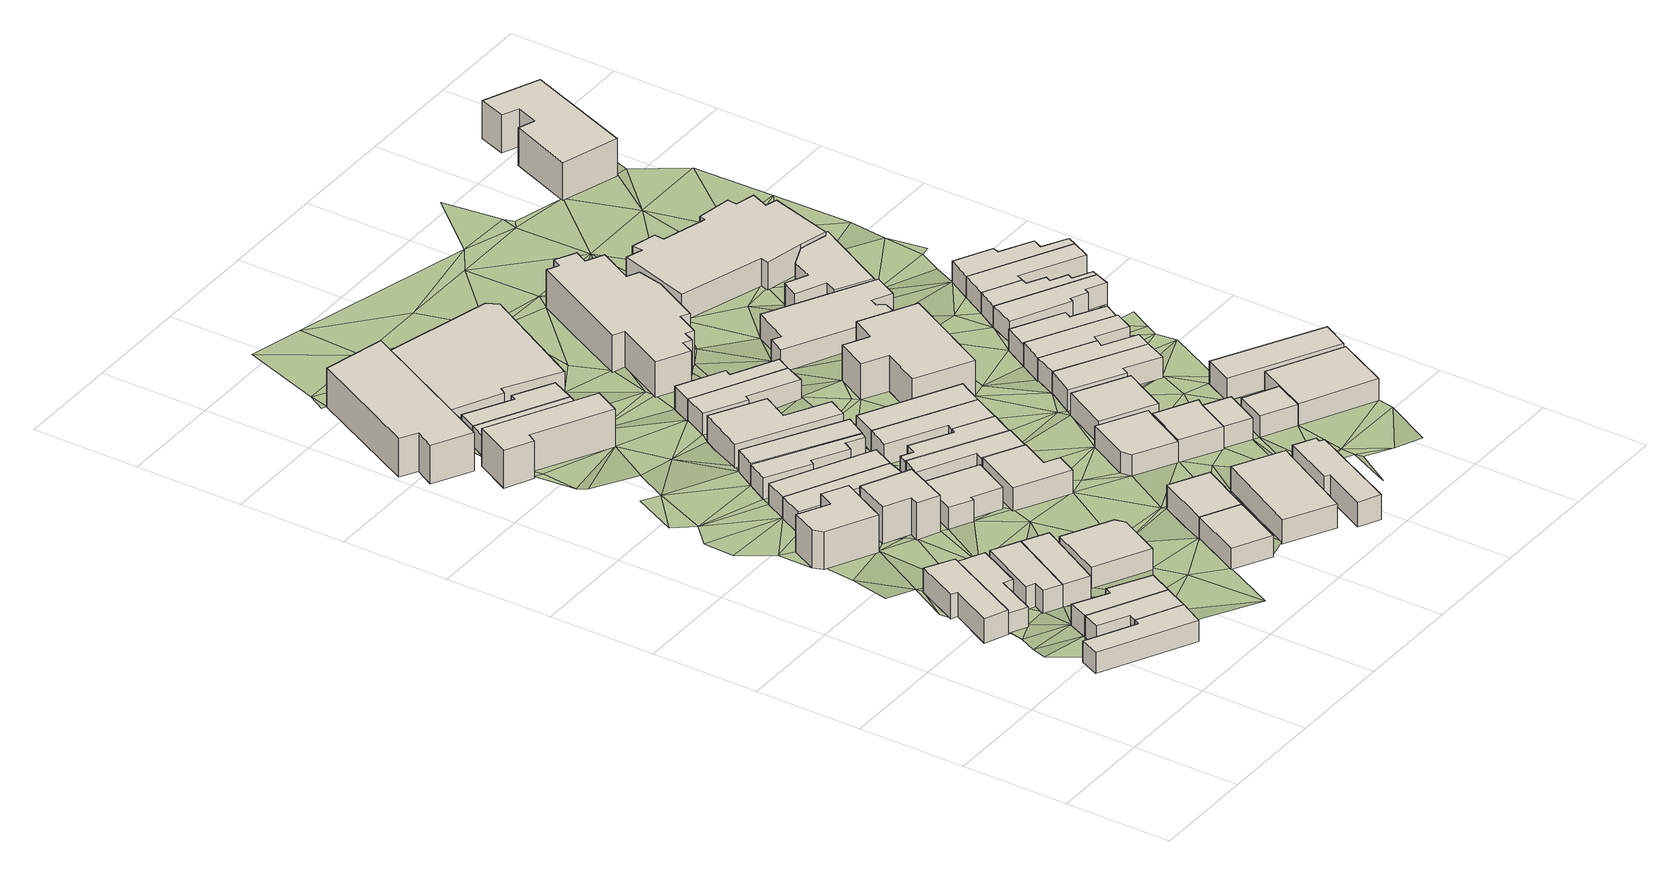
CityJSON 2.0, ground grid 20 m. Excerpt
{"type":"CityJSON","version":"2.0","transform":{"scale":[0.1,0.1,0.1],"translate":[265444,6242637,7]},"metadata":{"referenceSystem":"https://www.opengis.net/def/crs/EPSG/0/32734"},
"CityObjects":{
"building1":{"type":"Building","attributes":{"address":"28 Cecil Road Salt River Cape Town","building":"house","building:levels":1,"building_height":4.1,"roof_height":15.78,"ground_height":11.68,"plus_code":"4FRW3F97+Q3V"},"geometry":[{"type":"Solid","lod":"1","boundaries":[[[[0,1,2,3]],[[1,4,5,2]],[[4,6,7,5]],[[6,8,9,7]],[[8,10,11,9]],[[10,0,3,11]],[[3,2,5,7,9,11]],[[10,8,6,4,1,0]]]]}]},
"building2":{"type":"Building","attributes":{"address":"26 Tennyson Street Salt River Cape Town","building":"house","building:levels":1,"building_height":4.1,"roof_height":15.53,"ground_height":11.43,"plus_code":"4FRW3F97+V2X"},"geometry":[{"type":"Solid","lod":"1","boundaries":[[[[12,13,14,15]],[[13,16,17,14]],[[16,18,19,17]],[[18,20,21,19]],[[20,22,23,21]],[[22,12,15,23]],[[15,14,17,19,21,23]],[[22,20,18,16,13,12]]]]}]},
"building3":{"type":"Building","attributes":{"address":"26 Cecil Road Salt River Cape Town","building":"house","building:levels":1,"building_height":4.1,"roof_height":15.78,"ground_height":11.68,"plus_code":"4FRW3F97+R38"},"geometry":[{"type":"Solid","lod":"1","boundaries":[[[[24,25,26,27]],[[25,28,29,26]],[[28,30,31,29]],[[30,0,3,31]],[[0,10,11,3]],[[10,24,27,11]],[[27,26,29,31,3,11]],[[10,0,30,28,25,24]]]]}]},
"building4":{"type":"Building","attributes":{"address":"28 Tennyson Street Salt River Cape Town","building":"house","building:levels":1,"building_height":4.1,"roof_height":14.89,"ground_height":10.79,"plus_code":"4FRW3F97+W33"},"geometry":[{"type":"Solid","lod":"1","boundaries":[[[[12,22,32,33]],[[22,34,35,32]],[[34,36,37,35]],[[36,38,39,37]],[[38,40,41,39]],[[40,12,33,41]],[[33,32,35,37,39,41]],[[40,38,36,34,22,12]]]]}]},
"building5":{"type":"Building","attributes":{"address":"24 Cecil Road Salt River Cape Town","building":"house","building:levels":1,"building_height":4.1,"roof_height":15.78,"ground_height":11.68,"plus_code":"4FRW3F97+R3H"},"geometry":[{"type":"Solid","lod":"1","boundaries":[[[[24,42,43,27]],[[42,44,45,43]],[[44,46,47,45]],[[46,48,49,47]],[[48,25,26,49]],[[25,24,27,26]],[[27,43,45,47,49,26]],[[25,48,46,44,42,24]]]]}]},
"building6":{"type":"Building","attributes":{"address":"30 Tennyson Street Salt River Cape Town","building":"house","building:levels":1,"building_height":4.1,"roof_height":15.35,"ground_height":11.25,"plus_code":"4FRW3F97+V3Q"},"geometry":[{"type":"Solid","lod":"1","boundaries":[[[[50,51,52,53]],[[51,54,55,52]],[[54,56,57,55]],[[56,58,59,57]],[[58,60,61,59]],[[60,50,53,61]],[[53,52,55,57,59,61]],[[60,58,56,54,51,50]]]]}]},
"building7":{"type":"Building","attributes":{"address":"32 Tennyson Street Salt River Cape Town","building":"house","building:levels":1,"building_height":4.1,"roof_height":15.35,"ground_height":11.25,"plus_code":"4FRW3F97+V4F"},"geometry":[{"type":"Solid","lod":"1","boundaries":[[[[50,60,61,53]],[[60,62,63,61]],[[62,64,65,63]],[[64,50,53,65]],[[53,61,63,65]],[[64,62,60,50]]]]}]},
"building8":{"type":"Building","attributes":{"address":"17 Coleridge Road Salt River Cape Town","building":"house","building:levels":2,"building_height":6.9,"roof_height":17.29,"ground_height":10.39,"plus_code":"4FRW3FC7+233"},"geometry":[{"type":"Solid","lod":"1","boundaries":[[[[66,67,68,69]],[[67,70,71,68]],[[70,72,73,71]],[[72,74,75,73]],[[74,76,77,75]],[[76,78,79,77]],[[78,66,69,79]],[[69,68,71,73,75,77,79]],[[78,76,74,72,70,67,66]]]]}]},
"building9":{"type":"Building","attributes":{"address":"34 Tennyson Street Salt River Cape Town","building":"house","building:levels":1,"building_height":4.1,"roof_height":15.12,"ground_height":11.02,"plus_code":"4FRW3F97+V45"},"geometry":[{"type":"Solid","lod":"1","boundaries":[[[[80,81,82,83]],[[81,84,85,82]],[[84,86,87,85]],[[86,88,89,87]],[[88,80,83,89]],[[83,82,85,87,89]],[[88,86,84,81,80]]]]}]},
"building10":{"type":"Building","attributes":{"address":"15 Tennyson Street Salt River Cape Town","building":"house","building:levels":2,"building_height":6.9,"roof_height":17.25,"ground_height":10.35,"plus_code":"4FRW3F97+X4M"},"geometry":[{"type":"Solid","lod":"1","boundaries":[[[[90,91,92,93]],[[91,94,95,92]],[[94,96,97,95]],[[96,98,99,97]],[[98,100,101,99]],[[100,90,93,101]],[[93,92,95,97,99,101]],[[100,98,96,94,91,90]]]]}]},
"building11":{"type":"Building","attributes":{"address":"15 Coleridge Road Salt River Cape Town","building":"house","building:levels":1,"building_height":4.1,"roof_height":14.22,"ground_height":10.12,"plus_code":"4FRW3FC7+24C"},"geometry":[{"type":"Solid","lod":"1","boundaries":[[[[102,103,104,105]],[[103,106,107,104]],[[106,108,109,107]],[[108,110,111,109]],[[110,112,113,111]],[[112,102,105,113]],[[105,104,107,109,111,113]],[[112,110,108,106,103,102]]]]}]},
"building12":{"type":"Building","attributes":{"address":"6 Coleridge Road Salt River Cape Town","building":"house","building:levels":2,"building_height":6.9,"roof_height":16.24,"ground_height":9.34,"plus_code":"4FRW3FC7+632"},"geometry":[{"type":"Solid","lod":"1","boundaries":[[[[114,115,116,117]],[[115,118,119,116]],[[118,120,121,119]],[[120,122,123,121]],[[122,124,125,123]],[[124,114,117,125]],[[117,116,119,121,123,125]],[[124,122,120,118,115,114]]]]}]},
"building13":{"type":"Building","attributes":{"address":"13 Coleridge Road Salt River Cape Town","building":"house","building:levels":1,"building_height":4.1,"roof_height":14.22,"ground_height":10.12,"plus_code":"4FRW3FC7+24P"},"geometry":[{"type":"Solid","lod":"1","boundaries":[[[[126,127,113,105]],[[127,128,129,113]],[[128,130,131,129]],[[130,126,105,131]],[[105,113,129,131]],[[130,128,127,126]]]]}]},
"building14":{"type":"Building","attributes":{"address":"448 Albert Road Salt River Cape Town","building":"retail","building:levels":2,"building_height":6.9,"roof_height":15.27,"ground_height":8.37,"plus_code":"4FRW3FC7+832"},"geometry":[{"type":"Solid","lod":"1","boundaries":[[[[132,133,134,135]],[[133,136,137,134]],[[136,138,139,137]],[[138,140,141,139]],[[140,142,143,141]],[[142,144,145,143]],[[144,132,135,145]],[[135,134,137,139,141,143,145]],[[144,142,140,138,136,133,132]]]]}]},
"building15":{"type":"Building","attributes":{"address":"17 Tennyson Street Salt River Cape Town","building":"house","building:levels":1,"building_height":4.1,"roof_height":14.46,"ground_height":10.36,"plus_code":"4FRW3F97+X57"},"geometry":[{"type":"Solid","lod":"1","boundaries":[[[[146,147,148,149]],[[147,150,151,148]],[[150,152,153,151]],[[152,154,155,153]],[[154,156,157,155]],[[156,146,149,157]],[[149,148,151,153,155,157]],[[156,154,152,150,147,146]]]]}]},
"building16":{"type":"Building","attributes":{"address":"35 Cecil Road Salt River Cape Town","building":"house","building:levels":1,"building_height":4.1,"roof_height":15.27,"ground_height":11.17,"plus_code":"4FRW3F97+R63"},"geometry":[{"type":"Solid","lod":"1","boundaries":[[[[158,159,160,161]],[[159,162,163,160]],[[162,164,165,163]],[[164,158,161,165]],[[161,160,163,165]],[[164,162,159,158]]]]}]},
"building17":{"type":"Building","attributes":{"address":"4 Coleridge Road Salt River Cape Town","building":"house","building:levels":1,"building_height":4.1,"roof_height":12.82,"ground_height":8.72,"plus_code":"4FRW3FC7+63G"},"geometry":[{"type":"Solid","lod":"1","boundaries":[[[[166,167,168,169]],[[167,170,171,168]],[[170,172,173,171]],[[172,174,175,173]],[[174,176,177,175]],[[176,166,169,177]],[[169,168,171,173,175,177]],[[176,174,172,170,167,166]]]]}]},
"building18":{"type":"Building","attributes":{"address":"Coleridge Road Salt River Cape Town","building":"house","building:levels":1,"building_height":4.1,"roof_height":14.22,"ground_height":10.12,"plus_code":"4FRW3FC7+348"},"geometry":[{"type":"Solid","lod":"1","boundaries":[[[[178,179,180,181]],[[179,182,183,180]],[[182,184,185,183]],[[184,186,187,185]],[[186,188,189,187]],[[188,190,191,189]],[[190,192,193,191]],[[192,178,181,193]],[[181,180,183,185,187,189,191,193]],[[192,190,188,186,184,182,179,178]]]]}]},
"building19":{"type":"Building","attributes":{"address":"2 Coleridge Road Salt River Cape Town","building":"house","building:levels":1,"building_height":4.1,"roof_height":12.82,"ground_height":8.72,"plus_code":"4FRW3FC7+63Q"},"geometry":[{"type":"Solid","lod":"1","boundaries":[[[[194,195,169,168]],[[195,196,197,169]],[[196,198,199,197]],[[198,200,201,199]],[[200,202,203,201]],[[202,194,168,203]],[[168,169,197,199,201,203]],[[202,200,198,196,195,194]]]]}]},
"building20":{"type":"Building","attributes":{"address":"Coleridge Road Salt River Cape Town","building":"house","building:levels":1,"building_height":4.1,"roof_height":14.3,"ground_height":10.2,"plus_code":"4FRW3FC7+35C"},"geometry":[{"type":"Solid","lod":"1","boundaries":[[[[178,192,204,205]],[[192,206,207,204]],[[206,208,209,207]],[[208,178,205,209]],[[205,204,207,209]],[[208,206,192,178]]]]}]},
"building21":{"type":"Building","attributes":{"address":"22 Cecil Road Salt River Cape Town","building":"house","building:levels":1,"building_height":4.1,"roof_height":14.68,"ground_height":10.58,"plus_code":"4FRW3F97+W6R"},"geometry":[{"type":"Solid","lod":"1","boundaries":[[[[210,211,212,213]],[[211,214,215,212]],[[214,216,217,215]],[[216,218,219,217]],[[218,220,221,219]],[[220,210,213,221]],[[213,212,215,217,219,221]],[[220,218,216,214,211,210]]]]}]},
"building22":{"type":"Building","attributes":{"address":"33 Cecil Road Salt River Cape Town","building":"house","building:levels":1,"building_height":4.1,"roof_height":15.27,"ground_height":11.17,"plus_code":"4FRW3F97+R6Q"},"geometry":[{"type":"Solid","lod":"1","boundaries":[[[[222,223,165,161]],[[223,224,225,165]],[[224,226,227,225]],[[226,222,161,227]],[[161,165,225,227]],[[226,224,223,222]]]]}]},
"building23":{"type":"Building","attributes":{"address":"20 Cecil Road Salt River Cape Town","building":"house","building:levels":1,"building_height":4.1,"roof_height":14.46,"ground_height":10.36,"plus_code":"4FRW3F97+X5Q"},"geometry":[{"type":"Solid","lod":"1","boundaries":[[[[228,229,230,231]],[[229,232,233,230]],[[232,234,235,233]],[[234,211,236,235]],[[211,210,237,236]],[[210,228,231,237]],[[231,230,233,235,236,237]],[[210,211,234,232,229,228]]]]}]},
"building24":{"type":"Building","attributes":{"address":"7 Coleridge Road Salt River Cape Town","building":"house","building:levels":1,"building_height":4.1,"roof_height":14.3,"ground_height":10.2,"plus_code":"4FRW3FC7+35R"},"geometry":[{"type":"Solid","lod":"1","boundaries":[[[[238,239,240,241]],[[239,242,243,240]],[[242,244,245,243]],[[244,246,247,245]],[[246,248,249,247]],[[248,238,241,249]],[[241,240,243,245,247,249]],[[248,246,244,242,239,238]]]]}]},
"building25":{"type":"Building","attributes":{"address":"18 Cecil Road Salt River Cape Town","building":"house","building:levels":1,"building_height":4.1,"roof_height":14.25,"ground_height":10.15,"plus_code":"4FRW3F97+X6V"},"geometry":[{"type":"Solid","lod":"1","boundaries":[[[[250,251,252,253]],[[251,254,255,252]],[[254,256,257,255]],[[256,258,259,257]],[[258,260,261,259]],[[260,262,263,261]],[[262,264,265,263]],[[264,250,253,265]],[[253,252,255,257,259,261,263,265]],[[264,262,260,258,256,254,251,250]]]]}]},
"building26":{"type":"Building","attributes":{"address":"40 Tennyson Street Salt River Cape Town","building":"house","building:levels":1,"building_height":4.1,"roof_height":15.27,"ground_height":11.17,"plus_code":"4FRW3F97+R74"},"geometry":[{"type":"Solid","lod":"1","boundaries":[[[[266,267,268,269]],[[267,270,271,268]],[[270,272,273,271]],[[272,266,269,273]],[[269,268,271,273]],[[272,270,267,266]]]]}]},
"building27":{"type":"Building","attributes":{"address":"450 Albert Road Salt River Cape Town","building":"retail","building:levels":1,"building_height":4.1,"roof_height":12.48,"ground_height":8.38,"plus_code":"4FRW3FC7+74P"},"geometry":[{"type":"Solid","lod":"1","boundaries":[[[[133,132,274,275]],[[132,276,277,274]],[[276,278,279,277]],[[278,280,281,279]],[[280,282,283,281]],[[282,284,285,283]],[[284,133,275,285]],[[275,274,277,279,281,283,285]],[[284,282,280,278,276,132,133]]]]}]},
"building28":{"type":"Building","attributes":{"address":"16 Cecil Road Salt River Cape Town","building":"house","building:levels":1,"building_height":4.1,"roof_height":14.08,"ground_height":9.98,"plus_code":"4FRW3FC7+267"},"geometry":[{"type":"Solid","lod":"1","boundaries":[[[[251,286,287,288]],[[286,289,290,287]],[[289,291,292,290]],[[291,293,294,292]],[[293,254,295,294]],[[254,251,288,295]],[[288,287,290,292,294,295]],[[254,293,291,289,286,251]]]]}]},
"building29":{"type":"Building","attributes":{"address":"5 Coleridge Road Salt River Cape Town","building":"house","building:levels":1,"building_height":4.1,"roof_height":13.34,"ground_height":9.24,"plus_code":"4FRW3FC7+45P"},"geometry":[{"type":"Solid","lod":"1","boundaries":[[[[296,297,298,299]],[[297,300,301,298]],[[300,302,303,301]],[[302,304,305,303]],[[304,306,307,305]],[[306,296,299,307]],[[299,298,301,303,305,307]],[[306,304,302,300,297,296]]]]}]},
"building30":{"type":"Building","attributes":{"address":"42 Tennyson Street Salt River Cape Town","building":"house","building:levels":1,"building_height":4.1,"roof_height":15.84,"ground_height":11.74,"plus_code":"4FRW3F97+Q8C"},"geometry":[{"type":"Solid","lod":"1","boundaries":[[[[308,309,310,311]],[[309,312,313,310]],[[312,314,315,313]],[[314,316,317,315]],[[316,318,319,317]],[[318,320,321,319]],[[320,322,323,321]],[[322,308,311,323]],[[311,310,313,315,317,319,321,323]],[[322,320,318,316,314,312,309,308]]]]}]},
"building31":{"type":"Building","attributes":{"address":"14 Cecil Road Salt River Cape Town","building":"house","building:levels":1,"building_height":4.1,"roof_height":14.08,"ground_height":9.98,"plus_code":"4FRW3FC7+26P"},"geometry":[{"type":"Solid","lod":"1","boundaries":[[[[286,324,325,287]],[[324,326,327,325]],[[326,289,290,327]],[[289,286,287,290]],[[287,325,327,290]],[[289,326,324,286]]]]}]},
"building32":{"type":"Building","attributes":{"address":"3 Coleridge Road Salt River Cape Town","building":"house","building:levels":1,"building_height":4.1,"roof_height":13.34,"ground_height":9.24,"plus_code":"4FRW3FC7+46J"},"geometry":[{"type":"Solid","lod":"1","boundaries":[[[[328,329,307,299]],[[329,330,331,307]],[[330,332,333,331]],[[332,334,335,333]],[[334,336,337,335]],[[336,328,299,337]],[[299,307,331,333,335,337]],[[336,334,332,330,329,328]]]]}]},
"building33":{"type":"Building","attributes":{"address":"29 Cecil Road Salt River Cape Town","building":"house","building:levels":1,"building_height":4.1,"roof_height":14.53,"ground_height":10.43,"plus_code":"4FRW3F97+W74"},"geometry":[{"type":"Solid","lod":"1","boundaries":[[[[338,339,340,341]],[[339,342,343,340]],[[342,344,345,343]],[[344,346,347,345]],[[346,348,349,347]],[[348,338,341,349]],[[341,340,343,345,347,349]],[[348,346,344,342,339,338]]]]}]},
"building34":{"type":"Building","attributes":{"address":"Tennyson Street Salt River Cape Town","building":"house","building:levels":1,"building_height":4.1,"roof_height":14.77,"ground_height":10.67,"plus_code":"4FRW3F97+V8M"},"geometry":[{"type":"Solid","lod":"1","boundaries":[[[[339,338,350,351]],[[338,352,353,350]],[[352,354,355,353]],[[354,356,357,355]],[[356,339,351,357]],[[351,350,353,355,357]],[[356,354,352,338,339]]]]}]},
"building35":{"type":"Building","attributes":{"address":"27 Cecil Road Salt River Cape Town","building":"house","building:levels":1,"building_height":4.1,"roof_height":14.53,"ground_height":10.43,"plus_code":"4FRW3F97+W8V"},"geometry":[{"type":"Solid","lod":"1","boundaries":[[[[358,359,360,361]],[[359,362,363,360]],[[362,364,365,363]],[[364,358,361,365]],[[361,360,363,365]],[[364,362,359,358]]]]}]},
"building36":{"type":"Building","attributes":{"address":"Tennyson Street Salt River Cape Town","building":"house","building:levels":1,"building_height":4.1,"roof_height":14.81,"ground_height":10.71,"plus_code":"4FRW3F97+V8H"},"geometry":[{"type":"Solid","lod":"1","boundaries":[[[[366,367,353,355]],[[367,368,369,353]],[[368,370,371,369]],[[370,366,355,371]],[[355,353,369,371]],[[370,368,367,366]]]]}]},
"building37":{"type":"Building","attributes":{"building":"yes","building:levels":2,"amenity":"community_centre","building_height":6.9,"roof_height":15.33,"ground_height":8.43,"plus_code":"4FRW3FC7+66P"},"geometry":[{"type":"Solid","lod":"1","boundaries":[[[[372,373,374,375]],[[373,376,377,374]],[[376,378,379,377]],[[378,380,381,379]],[[380,382,383,381]],[[382,384,385,383]],[[384,386,387,385]],[[386,388,389,387]],[[388,390,391,389]],[[390,392,393,391]],[[392,394,395,393]],[[394,396,397,395]],[[396,398,399,397]],[[398,400,401,399]],[[400,402,403,401]],[[402,404,405,403]],[[404,406,407,405]],[[406,408,409,407]],[[408,372,375,409]],[[375,374,377,379,381,383,385,387,389,391,393,395,397,399,401,403,405,407,409]],[[408,406,404,402,400,398,396,394,392,390,388,386,384,382,380,378,376,373,372]]]]}]},
"building38":{"type":"Building","attributes":{"address":"8 Cecil Road Salt River Cape Town","building":"kindergarten","building:levels":2,"building_height":6.9,"roof_height":16.88,"ground_height":9.98,"plus_code":"4FRW3FC7+374"},"geometry":[{"type":"Solid","lod":"1","boundaries":[[[[410,411,412,413]],[[411,414,415,412]],[[414,416,417,415]],[[416,418,419,417]],[[418,420,421,419]],[[420,422,423,421]],[[422,424,425,423]],[[424,410,413,425]],[[413,412,415,417,419,421,423,425]],[[424,422,420,418,416,414,411,410]]]]}]},
"building39":{"type":"Building","attributes":{"address":"Tennyson Street Salt River Cape Town","building":"house","building:levels":1,"building_height":4.1,"roof_height":14.81,"ground_height":10.71,"plus_code":"4FRW3F97+V97"},"geometry":[{"type":"Solid","lod":"1","boundaries":[[[[426,427,428,429]],[[427,430,431,428]],[[430,432,433,431]],[[432,426,429,433]],[[429,428,431,433]],[[432,430,427,426]]]]}]},
"building40":{"type":"Building","attributes":{"address":"25 Cecil Road Salt River Cape Town","building":"house","building:levels":1,"building_height":4.1,"roof_height":14.26,"ground_height":10.16,"plus_code":"4FRW3F97+X89"},"geometry":[{"type":"Solid","lod":"1","boundaries":[[[[434,435,436,437]],[[435,438,439,436]],[[438,440,441,439]],[[440,442,443,441]],[[442,444,445,443]],[[444,434,437,445]],[[437,436,439,441,443,445]],[[444,442,440,438,435,434]]]]}]},
"building41":{"type":"Building","attributes":{"building":"house","building:levels":1,"building_height":4.1,"roof_height":13.6,"ground_height":9.5,"plus_code":"4FRW3FC7+48J"},"geometry":[{"type":"Solid","lod":"1","boundaries":[[[[446,447,448,449]],[[447,450,451,448]],[[450,452,453,451]],[[452,454,455,453]],[[454,456,457,455]],[[456,458,459,457]],[[458,460,461,459]],[[460,462,463,461]],[[462,464,465,463]],[[464,466,467,465]],[[466,468,469,467]],[[468,446,449,469]],[[449,448,451,453,455,457,459,461,463,465,467,469]],[[468,466,464,462,460,458,456,454,452,450,447,446]]]]}]},
"building42":{"type":"Building","attributes":{"address":"23 Cecil Road Salt River Cape Town","building":"house","building:levels":1,"building_height":4.1,"roof_height":14.26,"ground_height":10.16,"plus_code":"4FRW3F97+X9J"},"geometry":[{"type":"Solid","lod":"1","boundaries":[[[[470,471,445,437]],[[471,472,473,445]],[[472,474,475,473]],[[474,476,477,475]],[[476,478,479,477]],[[478,470,437,479]],[[437,445,473,475,477,479]],[[478,476,474,472,471,470]]]]}]},
"building43":{"type":"Building","attributes":{"address":"Fenton Road Salt River Cape Town","building":"house","building:levels":1,"building_height":4.1,"roof_height":14.86,"ground_height":10.76,"plus_code":"4FRW3F97+RCV"},"geometry":[{"type":"Solid","lod":"1","boundaries":[[[[427,426,480,481]],[[426,482,483,480]],[[482,484,485,483]],[[484,486,487,485]],[[486,427,481,487]],[[481,480,483,485,487]],[[486,484,482,426,427]]]]}]},
"building44":{"type":"Building","attributes":{"address":"21 Cecil Road Salt River Cape Town","building":"house","building:levels":1,"building_height":4.1,"roof_height":14.26,"ground_height":10.16,"plus_code":"4FRW3F97+X9V"},"geometry":[{"type":"Solid","lod":"1","boundaries":[[[[488,489,477,479]],[[489,490,491,477]],[[490,492,493,491]],[[492,494,495,493]],[[494,496,497,495]],[[496,488,479,497]],[[479,477,491,493,495,497]],[[496,494,492,490,489,488]]]]}]},
"building45":{"type":"Building","attributes":{"address":"19 Cecil Road Salt River Cape Town","building":"house","building:levels":1,"building_height":4.1,"roof_height":13.82,"ground_height":9.72,"plus_code":"4FRW3FC7+294"},"geometry":[{"type":"Solid","lod":"1","boundaries":[[[[496,494,498,499]],[[494,500,501,498]],[[500,502,503,501]],[[502,504,505,503]],[[504,506,507,505]],[[506,496,499,507]],[[499,498,501,503,505,507]],[[506,504,502,500,494,496]]]]}]},
"building46":{"type":"Building","attributes":{"address":"34 Fenton Road Salt River Cape Town","building":"house","building:levels":1,"building_height":4.1,"roof_height":14.86,"ground_height":10.76,"plus_code":"4FRW3F97+VCM"},"geometry":[{"type":"Solid","lod":"1","boundaries":[[[[508,509,510,511]],[[509,512,513,510]],[[512,514,515,513]],[[514,508,511,515]],[[511,510,513,515]],[[514,512,509,508]]]]}]},
"building47":{"type":"Building","attributes":{"building":"yes","building:levels":1,"building_height":4.1,"roof_height":13.24,"ground_height":9.14,"plus_code":"4FRW3FC7+592"},"geometry":[{"type":"Solid","lod":"1","boundaries":[[[[516,517,518,519]],[[517,520,521,518]],[[520,522,523,521]],[[522,524,525,523]],[[524,526,527,525]],[[526,528,529,527]],[[528,530,531,529]],[[530,532,533,531]],[[532,534,535,533]],[[534,536,537,535]],[[536,516,519,537]],[[519,518,521,523,525,527,529,531,533,535,537]],[[536,534,532,530,528,526,524,522,520,517,516]]]]}]},
"building48":{"type":"Building","attributes":{"address":"St Luke's Parish Church 6 Cecil Road Salt River Cape Town","building":"church","building:levels":1.5,"amenity":"place_of_worship","building_height":5.5,"roof_height":13.93,"ground_height":8.43,"plus_code":"4FRW3FC7+68G"},"geometry":[{"type":"Solid","lod":"1","boundaries":[[[[538,539,540,541]],[[539,542,543,540]],[[542,544,545,543]],[[544,546,547,545]],[[546,548,549,547]],[[548,550,551,549]],[[550,552,553,551]],[[552,554,555,553]],[[554,556,557,555]],[[556,558,559,557]],[[558,560,561,559]],[[560,562,563,561]],[[562,564,565,563]],[[564,566,567,565]],[[566,568,569,567]],[[568,570,571,569]],[[570,572,573,571]],[[572,538,541,573]],[[541,540,543,545,547,549,551,553,555,557,559,561,563,565,567,569,571,573]],[[572,570,568,566,564,562,560,558,556,554,552,550,548,546,544,542,539,538]]]]}]},
"building49":{"type":"Building","attributes":{"address":"17 Cecil Road Salt River Cape Town","building":"house","building:levels":1,"building_height":4.1,"roof_height":13.83,"ground_height":9.73,"plus_code":"4FRW3FC7+2CC"},"geometry":[{"type":"Solid","lod":"1","boundaries":[[[[574,575,576,577]],[[575,578,579,576]],[[578,580,581,579]],[[580,582,583,581]],[[582,584,585,583]],[[584,586,587,585]],[[586,588,589,587]],[[588,574,577,589]],[[577,576,579,581,583,585,587,589]],[[588,586,584,582,580,578,575,574]]]]}]},
"building50":{"type":"Building","attributes":{"address":"15 Cecil Road Salt River Cape Town","building":"house","building:levels":1,"building_height":4.1,"roof_height":13.83,"ground_height":9.73,"plus_code":"4FRW3FC7+2CR"},"geometry":[{"type":"Solid","lod":"1","boundaries":[[[[574,588,589,577]],[[588,590,591,589]],[[590,592,593,591]],[[592,594,595,593]],[[594,596,597,595]],[[596,598,599,597]],[[598,600,601,599]],[[600,602,603,601]],[[602,604,605,603]],[[604,574,577,605]],[[577,589,591,593,595,597,599,601,603,605]],[[604,602,600,598,596,594,592,590,588,574]]]]}]},
"building51":{"type":"Building","attributes":{"address":"13 Cecil Road Salt River Cape Town","building":"house","building:levels":1,"building_height":4.1,"roof_height":13.83,"ground_height":9.73,"plus_code":"4FRW3FC7+3C7"},"geometry":[{"type":"Solid","lod":"1","boundaries":[[[[604,602,603,605]],[[602,606,607,603]],[[606,608,609,607]],[[608,610,611,609]],[[610,612,613,611]],[[612,604,605,613]],[[605,603,607,609,611,613]],[[612,610,608,606,602,604]]]]}]},
"building52":{"type":"Building","attributes":{"address":"11 Cecil Road Salt River Cape Town","building":"house","building:levels":1,"building_height":4.1,"roof_height":13.83,"ground_height":9.73,"plus_code":"4FRW3FC7+3CG"},"geometry":[{"type":"Solid","lod":"1","boundaries":[[[[612,610,611,613]],[[610,614,615,611]],[[614,616,617,615]],[[616,618,619,617]],[[618,620,621,619]],[[620,622,623,621]],[[622,624,625,623]],[[624,612,613,625]],[[613,611,615,617,619,621,623,625]],[[624,622,620,618,616,614,610,612]]]]}]},
"building53":{"type":"Building","attributes":{"address":"Albert Road Salt River Cape Town","building":"retail","building:levels":2,"building_height":6.9,"roof_height":14.71,"ground_height":7.81,"plus_code":"4FRW3FC7+999"},"geometry":[{"type":"Solid","lod":"1","boundaries":[[[[626,627,628,629]],[[627,630,631,628]],[[630,632,633,631]],[[632,634,635,633]],[[634,636,637,635]],[[636,638,639,637]],[[638,640,641,639]],[[640,626,629,641]],[[629,628,631,633,635,637,639,641]],[[640,638,636,634,632,630,627,626]]]]}]},
"terrain1":{"type":"TINRelief","geometry":[{"type":"CompositeSurface","lod":"1","boundaries":[[[642,643,644]],[[643,642,645]],[[1,644,646]],[[644,647,642]],[[648,649,650]],[[644,1,647]],[[648,650,651]],[[652,651,645]],[[648,651,653]],[[642,652,645]],[[647,1,0]],[[651,652,653]],[[30,647,0]],[[654,655,656]],[[653,652,657]],[[658,653,657]],[[654,656,659]],[[658,660,653]],[[661,662,659]],[[657,652,663]],[[46,44,652]],[[658,657,664]],[[663,652,44]],[[660,658,665]],[[12,659,656]],[[51,665,658]],[[44,666,663]],[[659,667,661]],[[667,668,661]],[[669,67,66]],[[667,659,12]],[[42,666,44]],[[51,40,665]],[[670,671,24]],[[672,126,673]],[[666,42,674]],[[669,126,672]],[[12,40,675]],[[66,103,669]],[[675,40,51]],[[673,126,676]],[[66,677,103]],[[42,24,678]],[[667,12,679]],[[679,12,675]],[[674,680,666]],[[675,51,50]],[[103,126,669]],[[24,671,678]],[[681,682,676]],[[674,42,683]],[[684,103,677]],[[685,667,686]],[[681,687,682]],[[688,667,685]],[[674,81,680]],[[679,686,667]],[[678,683,42]],[[126,130,676]],[[103,684,689]],[[686,690,685]],[[691,679,675]],[[686,679,690]],[[130,179,676]],[[91,688,685]],[[692,675,50]],[[678,671,693]],[[684,688,689]],[[178,681,676]],[[691,675,150]],[[694,695,696]],[[178,676,179]],[[697,695,694]],[[91,689,688]],[[698,150,675]],[[680,692,50]],[[689,91,699]],[[680,81,80]],[[675,692,698]],[[700,696,701]],[[678,158,683]],[[696,700,694]],[[699,91,702]],[[678,693,158]],[[703,691,150]],[[80,692,680]],[[130,182,179]],[[704,170,115]],[[705,170,167]],[[705,706,707]],[[697,694,700]],[[208,681,178]],[[700,701,708]],[[681,709,708]],[[88,683,158]],[[710,691,703]],[[91,710,702]],[[711,705,167]],[[208,709,681]],[[711,706,705]],[[704,712,170]],[[698,713,714]],[[715,698,692]],[[704,115,716]],[[717,182,130]],[[703,718,710]],[[715,713,698]],[[700,708,709]],[[702,710,718]],[[80,88,719]],[[709,208,720]],[[692,80,721]],[[184,182,722]],[[723,706,711]],[[226,88,158]],[[229,702,718]],[[718,703,724]],[[725,726,727]],[[702,229,728]],[[715,692,721]],[[164,729,730]],[[720,238,709]],[[715,731,713]],[[722,182,717]],[[200,198,711]],[[732,704,716]],[[728,229,733]],[[88,226,719]],[[711,198,723]],[[719,721,80]],[[720,208,734]],[[735,728,733]],[[731,724,713]],[[728,735,717]],[[296,700,709]],[[736,718,724]],[[725,133,726]],[[709,238,297]],[[737,735,733]],[[738,722,717]],[[739,732,716]],[[738,740,722]],[[735,737,717]],[[741,733,742]],[[296,716,700]],[[741,737,733]],[[743,723,198]],[[738,717,737]],[[296,709,297]],[[724,731,736]],[[723,743,744]],[[730,267,164]],[[198,196,743]],[[745,738,737]],[[746,720,734]],[[719,226,224]],[[747,738,745]],[[719,348,721]],[[238,300,297]],[[748,721,749]],[[293,737,741]],[[744,743,750]],[[133,751,726]],[[745,734,747]],[[752,739,716]],[[753,748,210]],[[754,726,751]],[[296,336,716]],[[224,164,267]],[[739,750,196]],[[348,749,721]],[[743,196,750]],[[300,238,248]],[[254,741,755]],[[745,756,734]],[[254,293,741]],[[757,716,336]],[[734,756,746]],[[719,224,758]],[[248,759,760]],[[739,752,750]],[[757,752,716]],[[749,348,346]],[[761,762,763]],[[719,758,348]],[[344,748,749]],[[760,746,756]],[[300,248,302]],[[344,210,748]],[[763,764,761]],[[749,346,344]],[[224,267,765]],[[210,344,228]],[[766,754,751]],[[302,248,767]],[[760,767,248]],[[760,756,418]],[[758,224,765]],[[757,336,768]],[[752,769,750]],[[751,133,770]],[[267,764,765]],[[336,771,768]],[[769,772,750]],[[756,422,418]],[[773,752,757]],[[774,764,763]],[[775,767,760]],[[324,422,756]],[[760,418,775]],[[776,228,777]],[[769,752,773]],[[358,228,344]],[[778,750,772]],[[758,765,367]],[[779,780,771]],[[781,766,751]],[[768,771,782]],[[764,367,765]],[[344,342,783]],[[782,784,768]],[[358,344,783]],[[777,286,776]],[[418,422,420]],[[416,767,775]],[[228,358,777]],[[785,782,771]],[[764,774,368]],[[767,416,786]],[[771,780,787]],[[416,775,418]],[[309,308,312]],[[770,781,751]],[[368,367,764]],[[424,422,324]],[[312,432,774]],[[788,782,785]],[[342,789,783]],[[786,790,780]],[[771,791,785]],[[771,787,791]],[[424,324,286]],[[790,786,416]],[[312,308,792]],[[793,794,795]],[[286,777,424]],[[372,772,769]],[[432,368,774]],[[787,780,790]],[[342,339,789]],[[794,792,308]],[[790,791,787]],[[777,358,435]],[[339,796,789]],[[778,772,372]],[[797,785,798]],[[798,785,791]],[[426,312,792]],[[432,312,426]],[[416,411,790]],[[799,794,793]],[[435,434,777]],[[424,777,434]],[[792,794,799]],[[800,435,358]],[[430,368,432]],[[801,797,798]],[[416,414,411]],[[802,424,434]],[[796,366,370]],[[430,370,368]],[[778,803,770]],[[462,798,791]],[[791,804,462]],[[805,789,796]],[[766,781,806]],[[435,800,438]],[[807,801,798]],[[802,434,478]],[[808,781,770]],[[805,800,789]],[[809,796,370]],[[790,411,810]],[[424,802,410]],[[778,372,803]],[[811,792,799]],[[430,809,370]],[[807,798,462]],[[801,807,812]],[[796,809,805]],[[802,478,496]],[[426,792,813]],[[803,808,770]],[[799,814,811]],[[438,800,815]],[[430,486,809]],[[427,486,430]],[[408,406,372]],[[506,802,496]],[[440,438,815]],[[805,815,800]],[[803,372,406]],[[816,812,807]],[[802,506,410]],[[411,410,810]],[[811,813,792]],[[817,805,809]],[[807,462,818]],[[404,803,406]],[[781,808,806]],[[819,820,816]],[[815,805,817]],[[816,807,566]],[[462,821,818]],[[404,402,819]],[[822,810,823]],[[410,823,810]],[[821,462,824]],[[825,815,817]],[[566,819,816]],[[826,809,486]],[[827,828,829]],[[823,410,830]],[[807,818,831]],[[410,506,574]],[[832,833,834]],[[824,462,835]],[[404,836,803]],[[821,837,818]],[[836,808,803]],[[830,834,823]],[[838,839,827]],[[506,575,574]],[[562,819,566]],[[830,832,834]],[[836,404,819]],[[575,506,504]],[[840,815,825]],[[838,827,829]],[[824,841,821]],[[444,815,840]],[[842,830,410]],[[410,574,842]],[[837,843,818]],[[564,562,566]],[[817,508,825]],[[444,840,829]],[[562,836,819]],[[818,843,831]],[[522,837,524]],[[806,808,844]],[[578,575,504]],[[843,837,522]],[[838,829,845]],[[835,846,824]],[[842,574,604]],[[504,502,578]],[[808,836,844]],[[829,840,845]],[[847,838,845]],[[562,560,836]],[[578,502,848]],[[830,842,624]],[[846,835,849]],[[842,604,612]],[[835,830,624]],[[522,520,843]],[[850,847,845]],[[847,850,848]],[[848,582,578]],[[851,806,844]],[[582,580,578]],[[835,624,849]],[[558,852,560]],[[624,842,612]],[[848,850,853]],[[851,854,806]],[[849,536,846]],[[582,848,586]],[[855,852,558]],[[598,602,600]],[[560,856,836]],[[602,598,606]],[[582,586,584]],[[851,844,857]],[[624,858,849]],[[836,859,844]],[[596,594,598]],[[852,856,560]],[[844,859,857]],[[858,860,849]],[[608,606,598]],[[861,536,849]],[[836,856,859]],[[860,861,849]],[[862,516,536]],[[856,852,863]],[[864,863,865]],[[866,862,864]],[[867,862,536]],[[868,861,860]],[[861,867,536]],[[856,869,859]],[[863,864,870]],[[870,864,862]],[[863,871,856]],[[870,862,867]],[[856,872,869]],[[863,870,871]],[[871,872,856]],[[869,872,873]],[[873,874,869]]]}]}
},
"vertices":[
[208,136,47],[202,125,47],[202,125,88],[208,136,88],[110,172,47],[110,172,88],[93,136,47],[93,136,88],[264,49,47],[264,49,88],[290,95,47],[290,95,88],
[202,480,38],[151,508,38],[151,508,85],[202,480,85],[110,428,38],[110,428,85],[122,422,38],[122,422,85],[80,343,38],[80,343,85],[123,325,38],[123,325,85],
[312,140,47],[174,210,47],[174,210,88],[312,140,88],[158,178,47],[158,178,88],[215,149,47],[215,149,88],
[123,325,79],[202,480,79],[156,308,38],[156,308,79],[193,381,38],[193,381,79],[210,373,38],[210,373,79],[252,455,38],[252,455,79],
[335,184,47],[335,184,88],[259,226,47],[259,226,88],[252,213,47],[252,213,88],[190,247,47],[190,247,88],
[306,422,38],[256,449,38],[256,449,83],[306,422,83],[198,341,38],[198,341,83],[215,333,38],[215,333,83],[204,312,38],[204,312,83],[237,295,38],[237,295,83],
[283,271,38],[283,271,83],[353,397,38],[353,397,83],
[146,752,30],[122,704,30],[122,704,103],[146,752,103],[129,685,30],[129,685,103],[219,639,30],[219,639,103],[265,728,30],[265,728,103],[219,752,30],[219,752,103],[203,722,30],[203,722,103],
[445,332,40],[355,379,40],[355,379,81],[445,332,81],[307,286,40],[307,286,81],[408,233,40],[408,233,81],[450,313,40],[450,313,81],
[362,670,31],[274,712,31],[274,712,102],[362,670,102],[243,647,31],[243,647,102],[291,624,31],[291,624,102],[283,608,31],[283,608,102],[323,589,31],[323,589,102],
[217,824,30],[194,779,30],[194,779,72],[217,824,72],[269,740,30],[269,740,72],[275,752,30],[275,752,72],[381,697,30],[381,697,72],[396,734,30],[396,734,72],
[284,1224,19],[92,1325,19],[92,1325,92],[284,1224,92],[57,1259,19],[57,1259,92],[108,1233,19],[108,1233,92],[118,1250,19],[118,1250,92],[258,1176,19],[258,1176,92],
[217,824,31],[396,734,31],[417,775,31],[417,775,72],[238,865,31],[238,865,72],
[139,1436,8],[230,1611,8],[230,1611,83],[139,1436,83],[113,1639,8],[113,1639,83],[5,1428,8],[5,1428,83],[36,1410,8],[36,1410,83],[16,1374,8],[16,1374,83],[87,1336,8],[87,1336,83],
[469,608,33],[374,658,33],[374,658,75],[469,608,75],[334,581,33],[334,581,75],[376,559,33],[376,559,75],[380,567,33],[380,567,75],[433,540,33],[433,540,75],
[525,220,42],[476,126,42],[476,126,83],[525,220,83],[545,90,42],[545,90,83],[594,184,42],[594,184,83],
[292,1285,19],[133,1369,19],[133,1369,58],[292,1285,58],[114,1334,19],[114,1334,58],[202,1288,19],[202,1288,58],[197,1278,19],[197,1278,58],[268,1240,19],[268,1240,58],
[269,920,31],[246,881,31],[246,881,72],[269,920,72],[325,836,31],[325,836,72],[332,846,31],[332,846,72],[395,810,31],[395,810,72],[405,827,31],[405,827,72],[437,809,31],[437,809,72],[444,820,31],[444,820,72],
[133,1369,17],[292,1285,17],[313,1328,17],[313,1328,58],[242,1367,17],[242,1367,58],[237,1356,17],[237,1356,58],[151,1403,17],[151,1403,58],
[444,820,73],[269,920,73],[467,859,31],[467,859,73],[292,959,31],[292,959,73],
[556,577,32],[485,614,32],[485,614,77],[556,577,77],[437,524,32],[437,524,77],[535,472,32],[535,472,77],[555,510,32],[555,510,77],[528,524,32],[528,524,77],
[525,220,37],[594,184,37],[645,278,37],[645,278,83],[575,316,37],[575,316,83],
[580,623,32],[412,714,32],[412,714,75],[580,623,75],[392,682,32],[392,682,75],[493,630,32],[493,630,75],[485,614,75],[556,577,75],
[349,1057,22],[302,973,22],[302,973,73],[349,1057,73],[475,877,22],[475,877,73],[494,912,22],[494,912,73],[417,955,22],[417,955,73],[444,1004,22],[444,1004,73],
[580,623,30],[605,669,30],[605,669,72],[580,623,72],[535,707,30],[535,707,72],[529,698,30],[529,698,72],[454,739,30],[454,739,72],[444,720,30],[444,720,72],[422,732,30],[422,732,72],[412,714,30],[412,714,72],
[766,212,37],[677,260,37],[677,260,83],[766,212,83],[591,103,37],[591,103,83],[680,55,37],[680,55,83],
[139,1436,55],[230,1611,55],[246,1383,8],[246,1383,55],[254,1394,8],[254,1394,55],[352,1336,8],[352,1336,55],[461,1533,8],[461,1533,55],[450,1554,8],[450,1554,55],
[632,720,30],[632,720,71],[605,669,71],[460,813,30],[460,813,71],[438,773,30],[438,773,71],[541,717,30],[541,717,71],[535,707,71],
[385,1119,22],[362,1075,22],[362,1075,63],[385,1119,63],[437,1035,22],[437,1035,63],[443,1045,22],[443,1045,63],[533,997,22],[533,997,63],[550,1034,22],[550,1034,63],
[821,173,40],[812,178,40],[812,178,88],[821,173,88],[817,187,40],[817,187,88],[778,207,40],[778,207,88],[729,113,40],[729,113,88],[739,108,40],[739,108,88],[696,26,40],[696,26,88],[736,7,40],[736,7,88],
[657,766,30],[657,766,71],[484,858,30],[484,858,71],
[385,1119,18],[550,1034,18],[564,1060,18],[564,1060,63],[482,1102,18],[482,1102,63],[489,1114,18],[489,1114,63],[405,1157,18],[405,1157,63],
[702,378,34],[744,456,34],[744,456,75],[702,378,75],[752,469,34],[752,469,75],[666,516,34],[666,516,75],[625,440,34],[625,440,75],[627,419,34],[627,419,75],
[702,378,78],[744,456,78],[775,338,34],[775,338,78],[809,402,34],[809,402,78],[819,416,34],[819,416,78],
[725,602,32],[680,519,32],[680,519,75],[725,602,75],[778,466,32],[778,466,75],[822,549,32],[822,549,75],
[809,402,37],[775,338,37],[822,313,37],[822,313,78],[856,377,37],[856,377,78],
[551,1503,10],[448,1307,10],[448,1307,83],[551,1503,83],[469,1297,10],[469,1297,83],[421,1206,10],[421,1206,83],[480,1175,10],[480,1175,83],[493,1200,10],[493,1200,83],[508,1192,10],[508,1192,83],[518,1212,10],[518,1212,83],[533,1204,10],[533,1204,83],[555,1246,10],[555,1246,83],[572,1238,10],[572,1238,83],[618,1325,10],[618,1325,83],[628,1373,10],[628,1373,83],[606,1384,10],[606,1384,83],[640,1448,10],[640,1448,83],[607,1465,10],[607,1465,83],[620,1489,10],[620,1489,83],[582,1509,10],[582,1509,83],[573,1492,10],[573,1492,83],
[781,933,30],[679,987,30],[679,987,99],[781,933,99],[655,944,30],[655,944,99],[609,968,30],[609,968,99],[579,912,30],[579,912,99],[625,887,30],[625,887,99],[588,818,30],[588,818,99],[690,763,30],[690,763,99],
[896,274,37],[924,329,37],[924,329,78],[896,274,78],[861,361,37],[861,361,78],[833,307,37],[833,307,78],
[764,663,32],[732,612,32],[732,612,73],[764,663,73],[828,560,32],[828,560,73],[835,573,32],[835,573,73],[899,538,32],[899,538,73],[918,579,32],[918,579,73],
[760,977,19],[765,986,19],[765,986,66],[760,977,66],[782,984,19],[782,984,66],[790,1003,19],[790,1003,66],[780,1016,19],[780,1016,66],[787,1029,19],[787,1029,66],[823,1010,19],[823,1010,66],[846,1054,19],[846,1054,66],[654,1156,19],[654,1156,66],[619,1091,19],[619,1091,66],[601,1100,19],[601,1100,66],[584,1070,19],[584,1070,66],
[764,663,30],[918,579,30],[933,607,30],[933,607,73],[872,640,30],[872,640,73],[881,653,30],[881,653,73],[785,705,30],[785,705,73],
[896,274,79],[924,329,79],[1030,206,37],[1030,206,79],[1080,303,37],[1080,303,79],[946,372,37],[946,372,79],
[785,705,27],[881,653,27],[887,663,27],[887,663,73],[944,632,27],[944,632,73],[962,667,27],[962,667,73],[810,749,27],[810,749,73],
[962,667,68],[810,749,68],[981,700,27],[981,700,68],[921,733,27],[921,733,68],[928,746,27],[928,746,68],[836,795,27],[836,795,68],
[1112,360,35],[922,463,35],[922,463,79],[1112,360,79],[895,412,35],[895,412,79],[1085,310,35],[1085,310,79],
[913,1206,18],[911,1199,18],[911,1199,62],[913,1206,62],[857,1212,18],[857,1212,62],[815,1195,18],[815,1195,62],[798,1158,18],[798,1158,62],[758,1177,18],[758,1177,62],[740,1146,18],[740,1146,62],[795,1121,18],[795,1121,62],[784,1099,18],[784,1099,62],[848,1064,18],[848,1064,62],[923,1203,18],[923,1203,62],
[857,1212,14],[911,1199,14],[911,1199,69],[857,1212,69],[913,1206,14],[913,1206,69],[945,1317,14],[945,1317,69],[923,1323,14],[923,1323,69],[937,1356,14],[937,1356,69],[900,1365,14],[900,1365,69],[902,1383,14],[902,1383,69],[837,1394,14],[837,1394,69],[833,1382,14],[833,1382,69],[749,1406,14],[749,1406,69],[751,1425,14],[751,1425,69],[704,1437,14],[704,1437,69],[702,1417,14],[702,1417,69],[671,1427,14],[671,1427,69],[629,1292,14],[629,1292,69],[788,1243,14],[788,1243,69],[784,1228,14],[784,1228,69],
[879,853,27],[856,806,27],[856,806,68],[879,853,68],[962,754,27],[962,754,68],[966,762,27],[966,762,68],[997,747,27],[997,747,68],[1001,756,27],[1001,756,68],[1038,738,27],[1038,738,68],[1049,765,27],[1049,765,68],
[1053,775,27],[1053,775,68],[1018,793,27],[1018,793,68],[1023,803,27],[1023,803,68],[992,819,27],[992,819,68],[997,829,27],[997,829,68],[965,846,27],[965,846,68],[969,857,27],[969,857,68],[902,892,27],[902,892,68],
[975,869,27],[975,869,68],[1088,810,27],[1088,810,68],[1105,845,27],[1105,845,68],[928,938,27],[928,938,68],
[1113,861,27],[1113,861,68],[1067,886,27],[1067,886,68],[1076,904,27],[1076,904,68],[1017,935,27],[1017,935,68],[1021,947,27],[1021,947,68],[953,982,27],[953,982,68],
[917,1869,4],[899,1819,4],[899,1819,77],[917,1869,77],[930,1806,4],[930,1806,77],[914,1765,4],[914,1765,77],[883,1776,4],[883,1776,77],[836,1659,4],[836,1659,77],[944,1625,4],[944,1625,77],[1021,1825,4],[1021,1825,77],
[174,210,49],[86,230,49],[122,175,49],[101,262,44],[110,172,49],[158,178,49],[123,325,44],[80,343,44],[122,325,44],[116,293,44],[190,247,49],[156,308,44],[109,448,40],[110,428,40],[151,508,40],[204,312,42],[198,341,42],[148,521,40],[193,381,44],[122,625,34],[100,547,40],[237,295,42],[215,333,42],[210,373,42],[283,271,42],[219,639,33],[129,685,34],[122,770,30],[290,95,51],[422,25,48],[82,831,30],[85,889,30],[307,286,42],[272,480,38],[122,925,30],[203,722,31],[422,175,44],[283,608,33],[353,397,40],[170,1028,27],[93,962,30],[408,233,44],[219,752,31],[243,647,33],[272,625,34],[137,1047,27],[265,728,31],[269,740,31],[291,624,33],[323,589,33],[422,480,36],[476,126,44],[122,1225,23],[108,1233,23],[115,1157,23],[118,1250,23],[376,559,34],[275,752,31],[258,1176,20],[120,1137,27],[381,697,34],[374,658,34],[197,1278,23],[122,1375,19],[139,1436,19],[87,1336,19],[205,1091,23],[272,1075,23],[362,670,34],[151,1403,19],[202,1288,20],[433,540,36],[380,567,34],[437,524,36],[284,1224,20],[417,775,32],[392,682,34],[572,325,37],[302,973,31],[535,472,34],[395,810,32],[246,1383,17],[469,608,34],[113,1639,9],[122,1675,9],[104,1643,9],[396,734,32],[545,90,47],[591,103,42],[485,614,34],[268,1240,20],[422,732,32],[467,859,32],[422,770,32],[493,630,34],[438,773,32],[437,809,32],[292,1285,20],[405,827,32],[454,739,32],[444,720,32],[272,1375,17],[254,1394,17],[460,813,32],[475,877,32],[444,820,32],[555,510,34],[572,480,34],[352,1336,15],[272,1675,8],[422,1225,18],[528,524,34],[178,1826,6],[529,698,32],[484,858,32],[421,1206,18],[702,378,37],[417,955,32],[494,912,32],[680,55,47],[739,108,42],[729,113,42],[766,212,42],[722,325,37],[280,1800,6],[533,997,30],[480,1175,18],[448,1307,15],[450,1554,11],[489,1114,22],[422,1375,15],[469,1297,18],[778,207,42],[572,925,30],[605,669,32],[722,625,31],[461,1533,11],[482,1102,22],[564,1060,25],[422,1675,8],[508,1192,19],[680,519,34],[493,1200,18],[533,1204,19],[550,1034,25],[572,1075,25],[518,1212,19],[778,466,34],[584,1070,25],[601,1100,25],[873,175,40],[874,133,40],[871,148,40],[827,63,45],[819,416,36],[555,1246,19],[572,1225,19],[923,106,40],[822,549,36],[572,1238,19],[722,770,30],[572,1530,10],[619,1091,25],[873,480,36],[623,1709,8],[629,1292,19],[572,1675,8],[895,412,36],[760,977,30],[1023,175,38],[618,1325,14],[1030,206,38],[970,81,42],[899,538,36],[628,1373,14],[922,463,36],[722,1225,19],[640,1448,14],[606,1384,14],[740,1146,25],[765,986,30],[782,984,30],[784,1099,25],[944,465,36],[1085,310,38],[881,653,32],[872,640,32],[933,607,32],[823,1010,21],[788,1243,19],[787,1029,25],[780,1016,25],[790,1003,25],[846,1054,21],[722,1530,10],[758,1177,19],[944,632,32],[887,663,32],[1006,581,31],[795,1121,25],[873,925,27],[784,1228,19],[722,1675,8],[1002,621,31],[848,1064,21],[962,667,31],[981,700,31],[873,1075,21],[1014,643,31],[731,1705,8],[837,1394,15],[1036,685,31],[722,1820,5],[833,1382,15],[873,1530,11],[738,1686,8],[981,1029,20],[836,1659,8],[1004,1073,20],[1011,1151,20],[945,1317,15],[902,1383,15],[937,1356,15],[900,1365,15],[923,1323,15],[1023,1225,16],[1023,1075,20],[944,1625,8],[1023,1375,14],[1023,1530,11],[964,1621,9],[1015,1753,6],[1021,1825,6]
]}
